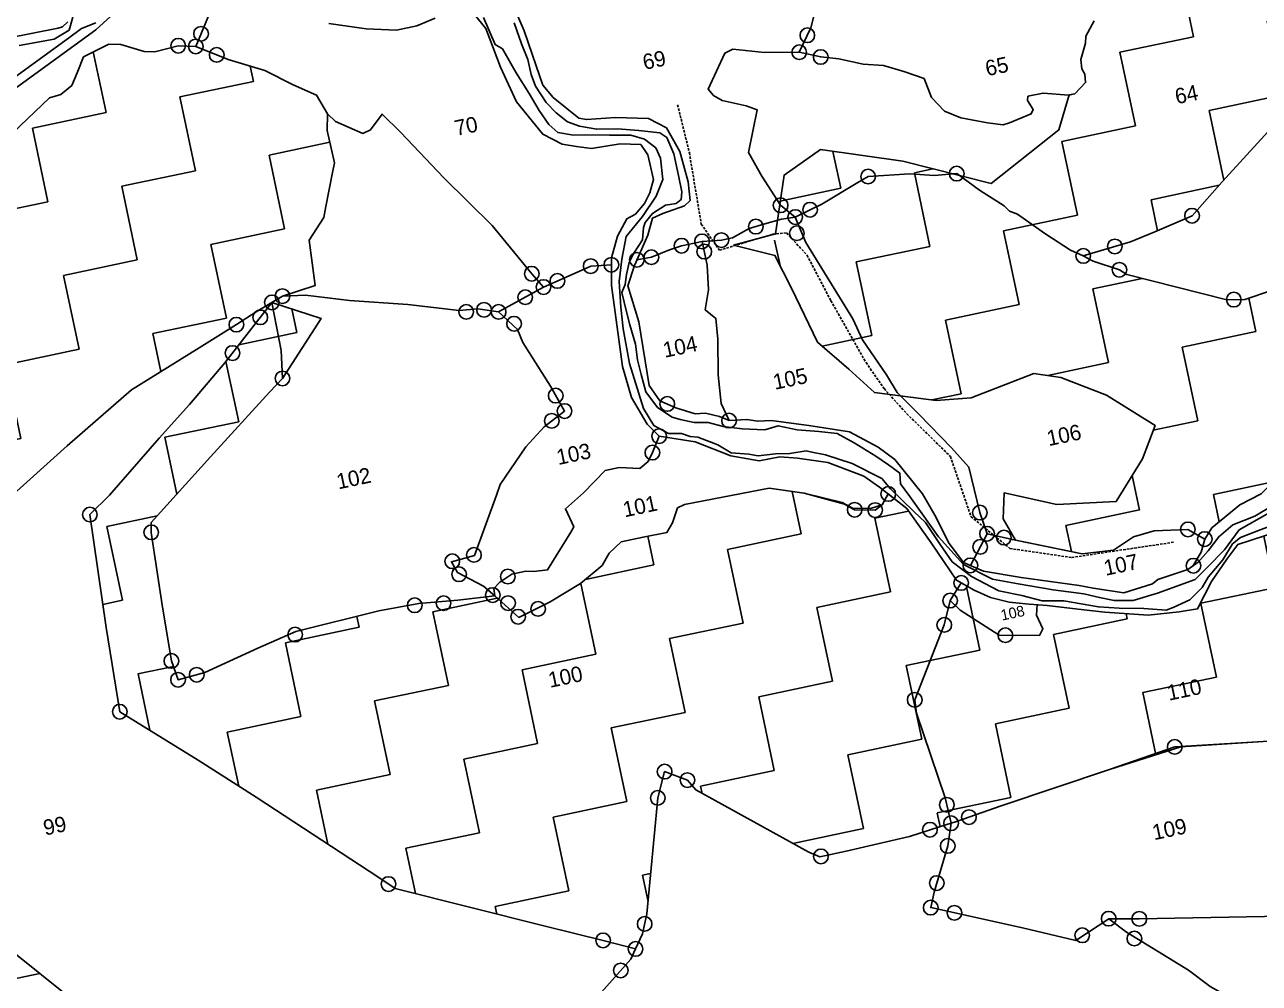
# Model space of a CAD drawing. Header units: metres. Extents: x 349663 to 353892, y 1754751 to 1757959.
# Drawn here: x 351218 to 351965, y 1755971 to 1756551 of the extents above; entities that cross this region are included whole.
import ezdxf
from ezdxf.enums import TextEntityAlignment as Align

# ---------------------------------------------------------------- set-up
doc = ezdxf.new("R2010")
doc.units = ezdxf.units.M
doc.linetypes.add('DASHED', pattern=[0.75, 0.5, -0.25])
for name, color, linetype in [('LINE_FOOTPATH', 1, 'DASHED'), ('LINE_WATER', 4, 'Continuous'), ('POLY_HATCH', 12, 'Continuous'), ('POLY_PARCEL', 6, 'Continuous'), ('POLY_WATER', 4, 'Continuous'), ('SYM_STONE', 1, 'Continuous'), ('TEXT_PARCEL', 7, 'Continuous')]:
    doc.layers.add(name, color=color, linetype=linetype)
doc.styles.add('kruti dev 050', font='KRDEV050.TTF')

# ---------------------------------------------------------------- blocks, each defined once
blk = doc.blocks.new('STONE')
blk.add_circle((0, 0), 0.0851)
blk = doc.blocks.new('ggg')
at = {"layer": 'POLY_HATCH'}
h = blk.add_hatch(dxfattribs=at)
h.set_pattern_fill('ZIGZAG', color=256, scale=364.521178, angle=11.93241, style=0)
h.set_pattern_definition([(11.9324, (350025.58, 1754512.46), (35.15964, 54.0015), [45.5651, -45.5651]), (101.9324, (350070.163, 1754521.88), (-54.0015, 35.15964), [45.5651, -45.5651])])
h.paths.add_polyline_path([(351900.57, 1756737.26), (351853.5, 1756756.54), (351854.08, 1756787.69), (351875.16, 1756806.43), (351894.09, 1756823.49), (351923, 1756853), (351982.56, 1756912.4), (352004.51, 1756920.77), (352081.66, 1756935.28), (352097.42, 1756940.44), (352096.38, 1756986.61), (352099.68, 1757029.35), (352097.64, 1757041.1), (352061.3, 1757067.13), (352052.99, 1757075.52), (352034.46, 1757089.36), (352025.74, 1757121.82), (352021.01, 1757147.64), (352046.92, 1757186.46), (352070.46, 1757221.39), (352089.74, 1757249.46), (352106.31, 1757253.51), (352119.99, 1757276.64), (352122.99, 1757289.08), (352134.86, 1757310.13), (352145.51, 1757334.3), (352149.89, 1757358.84), (352160.57, 1757380.2), (352180.2, 1757404.29), (352153.77, 1757399.77), (352128.3, 1757387.83), (352115.28, 1757364.55), (352111.83, 1757355.57), (352102.14, 1757332.12), (352097.92, 1757317.9), (352069.84, 1757291.44), (352052.33, 1757274.27), (352014.89, 1757239.27), (352000.89, 1757225.83), (351981.92, 1757208.54), (351978.93, 1757205.07), (351970.11, 1757198.19), (351965.04, 1757193.18), (351949.38, 1757178.3), (351923.69, 1757152.8), (351924.51, 1757144.09), (351934.71, 1757133.12), (351932.11, 1757111.74), (351927.32, 1757081.4), (351923.5, 1757057.44), (351918.33, 1757034.36), (351921.45, 1757025.07), (351936.4, 1756992.73), (351932.57, 1756976.1), (351922.35, 1756955.03), (351916.36, 1756939.49), (351907.15, 1756933.69), (351871.66, 1756911.52), (351862.32, 1756907.19), (351827.85, 1756885.63), (351809.39, 1756876.09), (351802.84, 1756865.06), (351752.7, 1756819.39), (351747.08, 1756810.35), (351752.74, 1756807.79), (351776.79, 1756798.21), (351770.49, 1756784.14), (351766, 1756760.87), (351759.61, 1756734.44), (351750.53, 1756667.7), (351748.97, 1756653.31), (351758.33, 1756630.98), (351770.24, 1756625.78), (351797.42, 1756614.16), (351827.38, 1756605.83), (351826.79, 1756584.87), (351815.28, 1756572.61), (351815.81, 1756558.89), (351850.35, 1756564.66), (351878.26, 1756575.11), (351898.67, 1756581.08), (351907.8, 1756585.83), (351907.59, 1756590.84), (351905.95, 1756602.59), (351912.9, 1756604.34), (351919.89, 1756603.29), (351932.44, 1756606.5), (351937.52, 1756619.84), (351949.6, 1756619.97), (351953.78, 1756606.52), (351949.85, 1756596.12), (351947.07, 1756587.93), (351948.78, 1756579.86), (351936.38, 1756577.24), (351929.99, 1756578.14), (351911.3, 1756571.94), (351895.96, 1756565.88), (351886.54, 1756557.02), (351871.64, 1756555.68), (351864.8, 1756553.39), (351859.71, 1756544.16), (351859.49, 1756539.89), (351856.78, 1756530.03), (351857.38, 1756524.53), (351861.18, 1756517.7), (351848.41, 1756504.46), (351843.39, 1756487.53), (351802.5, 1756455.04), (351748.97, 1756468.55), (351699.25, 1756475.56), (351677.16, 1756460.18), (351670.48, 1756413.84), (351681.65, 1756391.8), (351697.33, 1756359.1), (351716.39, 1756342.69), (351731.85, 1756328.6), (351769.12, 1756323.76), (351790.33, 1756325.31), (351828.33, 1756340.19), (351844.51, 1756337.74), (351872.25, 1756326.97), (351901.58, 1756308.71), (351894.09, 1756288.55), (351878.01, 1756262.65), (351842.13, 1756260.94), (351810.3, 1756267.91), (351809.72, 1756252.13), (351817.24, 1756239.24), (351857.54, 1756231.05), (351876.45, 1756233.17), (351888.6, 1756241.33), (351900.98, 1756244.91), (351921.46, 1756245.84), (351931.7, 1756239.99), (351935.87, 1756246.7), (351952.86, 1756260.74), (351965.81, 1756267.36), (351974.58, 1756276.07), (351980.85, 1756287.85), (351982.79, 1756298.22), (351989.88, 1756299.23), (352015.28, 1756294.15), (352034.99, 1756292.97), (352041.86, 1756314.9), (352059.82, 1756315.25), (352172.53, 1756313.8), (352211.54, 1756313.6), (352198.09, 1756287.92), (352181.88, 1756244.89), (352171.19, 1756208.2), (352218.17, 1756164.33), (352268.69, 1756118.04), (352323.18, 1756098.32), (352328.23, 1756098.13), (352362.07, 1756121.87), (352386.57, 1756142.39), (352408.79, 1756161.8), (352427.35, 1756180.74), (352445.79, 1756202.25), (352441.18, 1756201.42), (352417.7, 1756184.74), (352379, 1756159.2), (352338.47, 1756132.69), (352318.08, 1756154.81), (352302.03, 1756176.68), (352282.33, 1756202.53), (352260, 1756229.88), (352264.6, 1756270.32), (352269.67, 1756306.51), (352241.04, 1756342.98), (352222.23, 1756368.7), (352134.91, 1756416.72), (352127.53, 1756416.78), (352116.47, 1756413.34), (352097.44, 1756413.32), (352080.83, 1756412.49), (352058.25, 1756411.12), (352045.3, 1756412.51), (352033.02, 1756408.46), (352024.19, 1756405.38), (352002.79, 1756398.42), (351971.46, 1756390.1), (351951, 1756383.24), (351884.58, 1756399.94), (351880.07, 1756402.88), (351856.08, 1756410.62), (351886.75, 1756419.82), (351901.55, 1756425.76), (351923.98, 1756435.56), (351942.2, 1756456.01), (352004.09, 1756523.79), (352009.31, 1756531.08), (352014.47, 1756553.45), (352015.54, 1756569.57), (352020.23, 1756591.51), (352023.81, 1756610.56), (352023.36, 1756622), (352018.65, 1756630.9), (352008.22, 1756652.55), (352002.1, 1756666.56), (351987.1, 1756698.82), (351985.16, 1756699.18), (351970.77, 1756701.8), (351949.82, 1756711.33), (351918.09, 1756727.13)])
h = blk.add_hatch(dxfattribs=at)
h.set_pattern_fill('ZIGZAG', color=256, scale=364.521178, angle=11.93241, style=0)
h.set_pattern_definition([(11.9324, (350010.7, 1754509.316), (35.15964, 54.0015), [45.5651, -45.5651]), (101.9324, (350055.282, 1754518.737), (-54.0015, 35.15964), [45.5651, -45.5651])])
h.paths.add_polyline_path([(351110.78, 1756430.02), (351100.5, 1756431.75), (351067.16, 1756428.9), (351051.14, 1756429.42), (351037.49, 1756425.18), (351025.09, 1756419.96), (351013.85, 1756417.11), (350997.09, 1756407.89), (350973.59, 1756394.65), (350956.61, 1756373.47), (350949.69, 1756370.35), (350943.49, 1756363.83), (350929, 1756358.41), (350822.36, 1756336.66), (350824.36, 1756330.8), (350832.32, 1756322.31), (350834.63, 1756310.26), (350837.51, 1756290.73), (350818.95, 1756264.22), (350823.31, 1756251.29), (350821.01, 1756240.86), (350811.9, 1756234.68), (350788.81, 1756213.95), (350770.11, 1756202.67), (350746.14, 1756191.69), (350726.23, 1756183.42), (350705.75, 1756173.89), (350717.43, 1756150.87), (350721.03, 1756141.7), (350733.96, 1756109.63), (350743.24, 1756090.39), (350766.75, 1756064.78), (350785.87, 1756047.1), (350809.29, 1756030.15), (350848.36, 1756009.91), (350877.67, 1755991.43), (350887.91, 1755984.7), (350893.96, 1755980.77), (350888.52, 1755976.84), (350892.65, 1755965.55), (350902.49, 1755950.25), (350911.3, 1755938.21), (350933.03, 1755922.65), (350954.23, 1755909.83), (350967.85, 1755902.98), (350988.12, 1755899.27), (351023.97, 1755929.58), (351054.53, 1755935.11), (351078.54, 1755883.32), (351079.07, 1755867.59), (351087.07, 1755856.23), (351099.63, 1755854.22), (351139.8, 1755831.95), (351152.45, 1755820.64), (351165.15, 1755822.39), (351183.07, 1755831.13), (351201.26, 1755855.48), (351255.85, 1755875.41), (351265.62, 1755882.13), (351289.09, 1755881.5), (351295.63, 1755872.63), (351293.34, 1755852.57), (351269.18, 1755834.41), (351279.31, 1755790.88), (351300.14, 1755785.03), (351331.05, 1755775.71), (351322.13, 1755738.41), (351341.85, 1755702.49), (351334.01, 1755682.19), (351337.97, 1755663.45), (351353.87, 1755650.04), (351374.26, 1755638), (351373.09, 1755612.59), (351389.89, 1755599.36), (351423.47, 1755590.61), (351447.94, 1755563.16), (351449.97, 1755540.28), (351441.33, 1755510.49), (351442.81, 1755472.59), (351452.79, 1755460.71), (351467.13, 1755459.08), (351498.45, 1755461.04), (351492.27, 1755437.72), (351517.16, 1755403.83), (351535.97, 1755403.14), (351551.35, 1755405.46), (351565.31, 1755423.32), (351583.03, 1755441.05), (351587.82, 1755462.57), (351623.51, 1755457.06), (351637.43, 1755461.87), (351643.45, 1755468.73), (351669.71, 1755487.87), (351830.31, 1755539.81), (351838.38, 1755545.85), (351852.15, 1755549.81), (351838.52, 1755558.23), (351831.98, 1755557.71), (351704.6, 1755607.45), (351595.7, 1755651.61), (351580.91, 1755634.05), (351552.7, 1755597.2), (351508.85, 1755585.64), (351494.86, 1755595.95), (351484.93, 1755605.98), (351463.54, 1755636.1), (351428.67, 1755680.3), (351453.5, 1755757.03), (351458.84, 1755776.01), (351460.27, 1755781.12), (351478.19, 1755833.12), (351493.76, 1755880.62), (351483.87, 1755881.44), (351474.53, 1755879.08), (351419.43, 1755897.7), (351386.3, 1755910.15), (351315.93, 1755934.53), (351248.41, 1755958.32), (351241.34, 1755965.67), (351185.87, 1756010.06), (351145.64, 1756042.62), (351137.95, 1756044.53), (351089.73, 1756066.96), (351053.94, 1756083.14), (351044.61, 1756083.53), (350987.92, 1756089.23), (350967.06, 1756091.41), (350950.92, 1756093.3), (350948.41, 1756126.57), (350947.2, 1756156.5), (350947.82, 1756173.13), (350971.94, 1756183.09), (351033.6, 1756207.91), (351164.6, 1756224.8), (351180.48, 1756239.77), (351243.5, 1756296.32), (351282.45, 1756330.23), (351321.76, 1756354.65), (351345.88, 1756369.67), (351357.8, 1756377.49), (351367.35, 1756383.14), (351373.76, 1756386.9), (351393.63, 1756393.39), (351389.85, 1756420.87), (351398.77, 1756434.54), (351399.91, 1756441.1), (351403.98, 1756461.74), (351405.29, 1756467.49), (351400.72, 1756487.16), (351400.94, 1756497.3), (351394.37, 1756508.51), (351380.29, 1756514.72), (351363.14, 1756523.4), (351341, 1756530.12), (351321.32, 1756537.96), (351310.71, 1756538.41), (351293.36, 1756534.02), (351275.91, 1756539.11), (351268.65, 1756539.37), (351253.46, 1756531.66), (351249.47, 1756522.12), (351244.82, 1756510.5), (351232.86, 1756506.92), (351210.74, 1756485.64), (351191.23, 1756461.42), (351167.49, 1756440.21), (351121.9, 1756429.97)])
h = blk.add_hatch(dxfattribs=at)
h.set_pattern_fill('ZIGZAG', color=256, scale=364.521178, angle=11.93241, style=0)
h.set_pattern_definition([(11.9324, (349947.735, 1754338.57), (35.15964, 54.0015), [45.5651, -45.5651]), (101.9324, (349992.316, 1754347.99), (-54.0015, 35.15964), [45.5651, -45.5651])])
h.paths.add_polyline_path([(351618.74, 1756094.12), (351623.74, 1756088.24), (351692.15, 1756050.44), (351698.92, 1756047.79), (351714.69, 1756051.12), (351752.98, 1756060.08), (351788.3, 1756071.48), (351808.55, 1756078.5), (351873.95, 1756100.58), (351917.22, 1756114.3), (351966.9, 1756117.51), (352014.59, 1756119.81), (352028.02, 1756120.7), (352032.28, 1756124.25), (352041.59, 1756126.22), (352051.58, 1756129.37), (352052.43, 1756129.17), (352057.99, 1756129.2), (352061.61, 1756127.05), (352121.82, 1756113.11), (352228.38, 1756049.83), (352233.31, 1756047.22), (352305.07, 1756028.72), (352384.13, 1756048.34), (352395.69, 1756071.92), (352399.28, 1756080.61), (352414.78, 1756115.47), (352431.56, 1756148.33), (352441.19, 1756163.73), (352450.29, 1756186.3), (352457.87, 1756197.62), (352460.48, 1756209.72), (352454.49, 1756208.96), (352445.79, 1756202.25), (352433.16, 1756177.62), (352423.29, 1756163.15), (352408.64, 1756140.68), (352386.89, 1756116.47), (352364.19, 1756085.42), (352344.24, 1756082.43), (352327.72, 1756085.4), (352280.88, 1756095.41), (352251.8, 1756100.56), (352226.52, 1756120.16), (352198.56, 1756144.12), (352195.18, 1756146.09), (352164.7, 1756173.02), (352153.92, 1756180.69), (352150.86, 1756184.83), (352128.53, 1756203.79), (352116.49, 1756213.62), (352094.91, 1756229.36), (352078.55, 1756241.78), (352056.86, 1756253.88), (352048.07, 1756254.71), (352041.59, 1756250.92), (352025.67, 1756251.05), (352008.05, 1756250.29), (351985.7, 1756247.72), (351951.64, 1756236.75), (351944.97, 1756227.82), (351935.7, 1756214.29), (351927.04, 1756197.1), (351897.46, 1756193.83), (351868.04, 1756196.05), (351836.4, 1756199.76), (351807.4, 1756202.17), (351782.71, 1756213.2), (351766.08, 1756237.58), (351751.44, 1756258.43), (351745.32, 1756263.23), (351729.38, 1756258.51), (351718.54, 1756258.62), (351712.4, 1756262.12), (351689.29, 1756267.74), (351668.22, 1756270.78), (351616.86, 1756260.83), (351612.79, 1756258.77), (351607.66, 1756244.16), (351591.89, 1756241.16), (351578.67, 1756238.36), (351571.42, 1756231.43), (351567.08, 1756223.88), (351554.05, 1756213.03), (351518, 1756191.29), (351502.15, 1756205.66), (351479.88, 1756203.05), (351456.27, 1756201.06), (351432, 1756196.53), (351381.93, 1756184.01), (351358.81, 1756174.03), (351311.58, 1756152.09), (351306.58, 1756166.23), (351301.23, 1756198.69), (351293.59, 1756249.05), (351330.19, 1756289.63), (351374.58, 1756338.37), (351397.07, 1756373.47), (351367.35, 1756383.14), (351338.95, 1756346.59), (351317.46, 1756321.29), (351299.1, 1756301.1), (351257.48, 1756253.13), (351267.15, 1756186.41), (351275.35, 1756135.5), (351322.74, 1756106.27), (351357.79, 1756083.8), (351442.75, 1756028.31), (351532.69, 1756005.67), (351587.53, 1755992.35), (351591.53, 1756001.07), (351594.18, 1756013.18), (351602.36, 1756100.25)])
at = {"layer": 'LINE_FOOTPATH', "ltscale": 3}
blk.add_lwpolyline([(351612.8, 1756502.69), (351619.88, 1756473.7), (351627.11, 1756430.47), (351638.07, 1756414.68), (351658.66, 1756420.94), (351670.33, 1756424.36), (351678.73, 1756425.18), (351691.12, 1756411.61), (351705.5, 1756384.17), (351726.75, 1756346.75), (351737.7, 1756330.97), (351751.4, 1756315.77), (351777.82, 1756289.92), (351790.28, 1756253.5), (351813.83, 1756234.25), (351851.19, 1756228.81), (351913.07, 1756238.08)], dxfattribs=at)
at = {"layer": 'LINE_WATER'}
for points in [[(351246.96, 1756555.75), (351244.79, 1756547.9), (351235.69, 1756542.4), (351214.53, 1756538.64)], [(351513.91, 1756552.33), (351518.34, 1756539.49), (351522.24, 1756530.06), (351524.17, 1756520.93), (351526.85, 1756513.87), (351533.23, 1756504.02), (351539.3, 1756497.91), (351546.18, 1756492.45), (351553.44, 1756489.69), (351563.86, 1756487.84), (351576.51, 1756488.21), (351589.39, 1756487.12), (351602.09, 1756485.75), (351606.29, 1756482.82), (351610.51, 1756472.99), (351613.26, 1756459.98), (351615.38, 1756449.94), (351614.93, 1756445.32), (351611.84, 1756443), (351605.4, 1756441.87), (351597.53, 1756436.97), (351593.19, 1756431.52), (351592.17, 1756428.44), (351591.61, 1756420.94), (351586.38, 1756412.92), (351583.51, 1756407.31), (351581.93, 1756400.06), (351581.08, 1756393.92), (351578.98, 1756389.19), (351581.92, 1756377.51), (351583.83, 1756369.57), (351587.25, 1756357.9), (351588.55, 1756348.4), (351590.65, 1756339.54), (351593.65, 1756329.08), (351600.67, 1756319.59), (351609.57, 1756313.61), (351614.4, 1756312.24), (351622.89, 1756310.46), (351631.22, 1756310.55), (351640.36, 1756307.96), (351651.87, 1756306.58), (351665.57, 1756306.13), (351673.65, 1756308.56), (351685.17, 1756305.98), (351698.28, 1756304.94), (351709.24, 1756303.92), (351719.51, 1756298.22), (351732.6, 1756290.17), (351740.4, 1756284.9), (351747.18, 1756279.9), (351747.63, 1756273.41), (351753.3, 1756265.79), (351760.79, 1756255.21), (351770.64, 1756241.32), (351785.66, 1756224.47), (351803.25, 1756215.79), (351818.7, 1756212.94), (351839.99, 1756209.33), (351858.43, 1756206.79), (351867.98, 1756204.52), (351876.93, 1756202.83), (351888.38, 1756202.87), (351902.99, 1756207.15), (351925.8, 1756215.54), (351933.09, 1756222.81), (351943.67, 1756233.39), (351952.56, 1756245.52), (351970.68, 1756255.79)], [(351974.95, 1756249.11), (351964.09, 1756245.15), (351953.28, 1756240.96), (351948.38, 1756237.06), (351942.52, 1756227.48), (351933.8, 1756216.82), (351930.11, 1756210.56), (351922.58, 1756203.25), (351912.6, 1756198.51), (351908.32, 1756197.03), (351894.75, 1756197.98), (351879.91, 1756198.18), (351867.35, 1756198.86), (351846.52, 1756202.57), (351833.38, 1756202.65), (351821.07, 1756205.87), (351807.12, 1756208.64), (351790.5, 1756217.29), (351778.81, 1756226.26), (351771.6, 1756236.66), (351762.77, 1756249.96), (351755.65, 1756256.56), (351741.53, 1756270.26), (351736.38, 1756276.56), (351718.47, 1756285.65), (351702.34, 1756290.82), (351693.99, 1756292.57), (351690.5, 1756293.26), (351680.58, 1756291.64), (351672.02, 1756291.5), (351661.54, 1756290.24), (351655.8, 1756291.41), (351645.17, 1756292.03), (351637.2, 1756297.02), (351625.01, 1756301.59), (351620.38, 1756302.05), (351615.23, 1756303.82), (351607.36, 1756303.82), (351598.47, 1756308.62), (351592.22, 1756318.98), (351583.59, 1756346.24), (351579.84, 1756367.09), (351578.52, 1756380.16), (351577.34, 1756395.88), (351579.03, 1756409.35), (351581.64, 1756422.96), (351591.49, 1756435.05), (351599.88, 1756447.31), (351603.94, 1756457.47), (351602.38, 1756470.49), (351599.66, 1756476.59), (351592.83, 1756481.82), (351584.42, 1756484.33), (351571.55, 1756484.23), (351557.14, 1756484.46), (351549.77, 1756484.34), (351540.37, 1756485.92), (351534.82, 1756490.71), (351528.96, 1756499.25), (351522.99, 1756509.43), (351515.07, 1756522.06), (351506.76, 1756536.51), (351502.38, 1756539.1), (351495.34, 1756555.49)], [(351260.84, 1756552.37), (351252.27, 1756548.89), (351244.38, 1756543.02), (351211.88, 1756519.46)]]:
    blk.add_lwpolyline(points, dxfattribs=at)
at = {"layer": 'POLY_HATCH'}
for points in [[(351971.46, 1756390.1), (351955.88, 1756384.88), (351944.96, 1756384.76), (351884.58, 1756399.94), (351880.07, 1756402.88), (351864.14, 1756408.02), (351858.14, 1756411.24), (351886.75, 1756419.82), (351901.55, 1756425.76), (351923.98, 1756435.56), (351942.2, 1756456.01), (352004.09, 1756523.79)], [(351864.8, 1756553.39), (351859.71, 1756544.16), (351859.49, 1756539.89), (351856.78, 1756530.03), (351857.38, 1756524.53), (351859.2, 1756521.26), (351859.61, 1756516.08), (351853.15, 1756509.37), (351849.65, 1756508.63), (351843.39, 1756487.53), (351802.5, 1756455.04), (351748.97, 1756468.55), (351699.25, 1756475.56), (351677.16, 1756460.18), (351672.03, 1756424.55), (351646.67, 1756417.73), (351671.63, 1756411.58), (351681.65, 1756391.8), (351697.33, 1756359.1), (351716.39, 1756342.69), (351731.85, 1756328.6), (351769.12, 1756323.76), (351790.33, 1756325.31), (351828.33, 1756340.19), (351844.51, 1756337.74), (351872.25, 1756326.97), (351901.58, 1756308.71), (351894.09, 1756288.55), (351878.01, 1756262.65), (351842.13, 1756260.94), (351810.3, 1756267.91), (351809.72, 1756252.13), (351817.24, 1756239.24), (351857.54, 1756231.05), (351876.45, 1756233.17), (351888.6, 1756241.33), (351900.98, 1756244.91), (351921.46, 1756245.84), (351931.7, 1756239.99), (351935.87, 1756246.7), (351952.86, 1756260.74), (351965.81, 1756267.36)], [(351241.34, 1755965.67), (351185.87, 1756010.06)], [(351180.48, 1756239.77), (351243.5, 1756296.32), (351282.45, 1756330.23), (351321.76, 1756354.65), (351345.88, 1756369.67), (351357.8, 1756377.49), (351367.35, 1756383.14), (351373.76, 1756386.9), (351393.63, 1756393.39), (351389.85, 1756420.87), (351398.77, 1756434.54), (351399.91, 1756441.1), (351403.98, 1756461.74), (351405.29, 1756467.49), (351400.72, 1756487.16), (351400.94, 1756497.3), (351394.37, 1756508.51), (351380.29, 1756514.72), (351363.14, 1756523.4), (351341, 1756530.12), (351321.32, 1756537.96), (351310.71, 1756538.41), (351296.46, 1756534.8), (351290.12, 1756534.96), (351275.91, 1756539.11), (351268.65, 1756539.37), (351253.46, 1756531.66), (351249.47, 1756522.12), (351246.32, 1756514.26), (351239.64, 1756508.95), (351232.86, 1756506.92), (351210.74, 1756485.64)], [(351966.9, 1756117.51), (351917.22, 1756114.3), (351873.95, 1756100.58), (351808.55, 1756078.5), (351781.57, 1756069.15), (351778.19, 1756068.01), (351771.11, 1756065.93), (351752.98, 1756060.08), (351714.69, 1756051.12), (351698.92, 1756047.79), (351692.15, 1756050.44), (351623.74, 1756088.24), (351618.74, 1756094.12), (351604.93, 1756099.28), (351600.78, 1756083.39), (351594.18, 1756013.18), (351591.53, 1756001.07), (351587.36, 1755991.97), (351567.74, 1755997.15), (351532.69, 1756005.67), (351441.87, 1756028.53), (351432.09, 1756035.27), (351357.79, 1756083.8), (351322.74, 1756106.27), (351275.35, 1756135.5), (351267.15, 1756186.41), (351257.24, 1756254.79), (351269.12, 1756266.54), (351299.1, 1756301.1), (351317.46, 1756321.29), (351338.95, 1756346.59), (351367.35, 1756383.14), (351397.07, 1756373.47), (351373.77, 1756337.11), (351365.91, 1756328.85), (351330.19, 1756289.63), (351294.42, 1756249.98), (351294.35, 1756244.03), (351301.23, 1756198.69), (351306.58, 1756166.23), (351310.61, 1756154.84), (351326.81, 1756159.17), (351358.81, 1756174.03), (351381.93, 1756184.01), (351432, 1756196.53), (351456.27, 1756201.06), (351479.88, 1756203.05), (351502.15, 1756205.66), (351516.64, 1756192.52), (351535.67, 1756201.95), (351554.05, 1756213.03), (351567.08, 1756223.88), (351571.42, 1756231.43), (351578.67, 1756238.36), (351591.89, 1756241.16), (351606.33, 1756243.91), (351609.61, 1756249.7), (351612.79, 1756258.77), (351616.86, 1756260.83), (351668.22, 1756270.78), (351689.29, 1756267.74), (351712.4, 1756262.12), (351718.54, 1756258.62), (351729.38, 1756258.51), (351736.44, 1756260.6), (351740.23, 1756267.23), (351751.44, 1756258.43), (351766.08, 1756237.58), (351781.44, 1756215.06), (351792.16, 1756208.98), (351801.97, 1756204.6), (351813.32, 1756201.88), (351825.43, 1756200.67), (351836.4, 1756199.76), (351858.5, 1756197.17), (351871.18, 1756195.81), (351897.46, 1756193.83), (351916.15, 1756195.9), (351927.35, 1756197.73), (351935.7, 1756214.29), (351944.97, 1756227.82), (351951.64, 1756236.75), (351985.7, 1756247.72)]]:
    blk.add_lwpolyline(points, dxfattribs=at)
at = {"layer": 'POLY_PARCEL'}
for points in [[(351858.14, 1756411.24), (351886.75, 1756419.82), (351901.55, 1756425.76), (351923.98, 1756435.56), (351942.2, 1756456.01), (352004.09, 1756523.79), (352009.31, 1756531.08), (352014.47, 1756553.45), (352015.08, 1756562.58), (352015.7, 1756570.3), (352020.23, 1756591.51), (352023.81, 1756610.56), (352023.36, 1756622), (352018.65, 1756630.9)], [(351864.8, 1756553.39), (351859.71, 1756544.16), (351859.49, 1756539.89), (351856.78, 1756530.03), (351857.38, 1756524.53), (351859.2, 1756521.26), (351859.61, 1756516.08), (351853.15, 1756509.37), (351849.37, 1756508.57), (351833.9, 1756509.81), (351824.73, 1756507.87), (351824.44, 1756505.27), (351827.85, 1756499.81), (351826.68, 1756497.31), (351813.5, 1756491.71), (351809.78, 1756490.64), (351800.26, 1756491.73), (351784.12, 1756494.79), (351774.24, 1756498.89), (351766.32, 1756507.06), (351761.93, 1756518.51), (351749.65, 1756522.82), (351737.35, 1756526.4), (351725.07, 1756527.19), (351710.28, 1756530.53), (351699.35, 1756531.6), (351686.35, 1756534.48)], [(351321.32, 1756537.96), (351334.15, 1756568.81)], [(351686.35, 1756534.48), (351693.38, 1756549.18), (351695.87, 1756558.71), (351696.68, 1756562.22)], [(351110.78, 1756430.02), (351121.9, 1756429.97), (351167.49, 1756440.21), (351191.23, 1756461.42), (351210.74, 1756485.64), (351232.86, 1756506.92), (351239.64, 1756508.95), (351246.32, 1756514.26), (351249.47, 1756522.12), (351253.46, 1756531.66), (351268.65, 1756539.37), (351275.91, 1756539.11), (351290.12, 1756534.96), (351296.46, 1756534.8), (351310.71, 1756538.41), (351321.32, 1756537.96)], [(351321.32, 1756537.96), (351341, 1756530.12), (351363.14, 1756523.4), (351380.29, 1756514.72), (351394.37, 1756508.51), (351400.94, 1756497.3), (351405.83, 1756492.63), (351422.39, 1756485.33), (351427.03, 1756487.51), (351434.02, 1756497.09), (351445.38, 1756485.99), (351471.31, 1756458.48), (351500.68, 1756429.66), (351524.56, 1756400.51), (351531.67, 1756392.41)], [(351686.35, 1756534.48), (351665.44, 1756534.29), (351646.12, 1756536.4), (351641.28, 1756533.97), (351631.24, 1756512.16), (351634.58, 1756508.36), (351639.75, 1756505.23), (351654.21, 1756502.1), (351660.94, 1756499.58), (351655.67, 1756473.8), (351663.76, 1756459.48), (351675.08, 1756441.9), (351683.92, 1756434.76)], [(351683.92, 1756434.76), (351699.99, 1756442.66), (351721.74, 1756455.7), (351728.03, 1756459.28), (351753.21, 1756460.95), (351768.09, 1756459.87), (351781.64, 1756461.05), (351795.31, 1756451), (351810.28, 1756441.5), (351813.54, 1756438.38), (351818.42, 1756436.6), (351834.98, 1756424.91), (351850.38, 1756414.66), (351858.14, 1756411.24)], [(351683.92, 1756434.76), (351675.71, 1756433.59), (351665.64, 1756430.62), (351656.1, 1756427.76), (351646, 1756422.25), (351639.26, 1756420.83), (351627.59, 1756420.05)], [(351683.92, 1756434.76), (351690.45, 1756419.37), (351718.77, 1756373.21), (351724.55, 1756360.53), (351739.09, 1756339.27), (351745.59, 1756328.67), (351758.87, 1756315.25), (351778.44, 1756295.18), (351789.03, 1756283.52), (351795.63, 1756255.94), (351799.99, 1756243.19)], [(351627.59, 1756420.05), (351615.19, 1756417.43), (351607.81, 1756415.03), (351596.94, 1756410.48), (351588.17, 1756408.93)], [(351627.59, 1756420.05), (351630.71, 1756405.59), (351631.54, 1756390.7), (351629.44, 1756378.67), (351635.95, 1756373.48), (351637.05, 1756360.96), (351637.35, 1756339.4), (351639.1, 1756322), (351643.92, 1756311.63)], [(351858.14, 1756411.24), (351864.14, 1756408.02), (351880.07, 1756402.88), (351884.58, 1756399.94), (351944.96, 1756384.76), (351955.88, 1756384.88), (351971.46, 1756390.1), (352002.79, 1756398.42), (352024.19, 1756405.38), (352033.02, 1756408.46), (352043.86, 1756412.03)], [(351531.67, 1756392.41), (351543.49, 1756397.61), (351560.24, 1756405.05), (351572.74, 1756405.88)], [(351504.52, 1756377.38), (351491.92, 1756379.17), (351480.69, 1756378.3), (351449.6, 1756381.93), (351414.24, 1756384.36), (351387.76, 1756387.46), (351373.76, 1756386.9), (351367.35, 1756383.14)], [(351531.67, 1756392.41), (351504.52, 1756377.38)], [(350950.92, 1756093.3), (350948.41, 1756126.57), (350947.2, 1756156.5), (350947.82, 1756173.13), (350971.94, 1756183.09), (351033.6, 1756207.91), (351164.6, 1756224.8), (351180.48, 1756239.77), (351243.5, 1756296.32), (351282.45, 1756330.23), (351321.76, 1756354.65), (351345.88, 1756369.67), (351357.8, 1756377.49), (351367.35, 1756383.14)], [(351367.35, 1756383.14), (351338.95, 1756346.59), (351317.46, 1756321.29), (351299.1, 1756301.1), (351269.12, 1756266.54), (351257.24, 1756254.79), (351267.15, 1756186.41), (351275.35, 1756135.5), (351322.74, 1756106.27), (351357.79, 1756083.8), (351432.09, 1756035.27), (351441.87, 1756028.53), (351532.69, 1756005.67), (351567.74, 1755997.15), (351587.36, 1755991.97)], [(351367.35, 1756383.14), (351372.9, 1756354.02), (351373.77, 1756337.11), (351365.91, 1756328.85), (351330.19, 1756289.63), (351294.42, 1756249.98), (351294.35, 1756244.03), (351301.23, 1756198.69), (351306.58, 1756166.23), (351310.61, 1756154.84), (351326.81, 1756159.17), (351358.81, 1756174.03), (351381.93, 1756184.01), (351432, 1756196.53), (351456.27, 1756201.06), (351479.88, 1756203.05), (351502.15, 1756205.66)], [(351502.15, 1756205.66), (351495.28, 1756211.4), (351479.69, 1756219.81), (351475.93, 1756226.21), (351489.84, 1756230.05), (351503.17, 1756266.46), (351505.45, 1756272.88), (351521.06, 1756295.67), (351531.99, 1756307.88), (351544.4, 1756317.4), (351535.82, 1756332.39), (351519.12, 1756358.85), (351515.95, 1756366.76), (351504.52, 1756377.38)], [(351601.62, 1756302.21), (351597.52, 1756292.25), (351595.04, 1756286.93), (351589.96, 1756282.56), (351577.51, 1756283.22), (351568.88, 1756281.4), (351555.83, 1756267.84), (351544.92, 1756258.34), (351549.94, 1756247.4), (351548.25, 1756244.04), (351534.14, 1756221.27), (351525.91, 1756220.43), (351521.06, 1756220.6), (351512.44, 1756218.78), (351505.34, 1756213.98), (351501.58, 1756210.03), (351502.15, 1756205.66)], [(351931.7, 1756239.99), (351935.87, 1756246.7), (351952.86, 1756260.74), (351965.81, 1756267.36), (351974.58, 1756276.07), (351980.85, 1756287.85), (351982.79, 1756298.22), (351989.88, 1756299.23), (352015.28, 1756294.15), (352034.99, 1756292.97)], [(351502.15, 1756205.66), (351516.64, 1756192.52), (351535.67, 1756201.95), (351554.05, 1756213.03), (351567.08, 1756223.88), (351571.42, 1756231.43), (351578.67, 1756238.36), (351591.89, 1756241.16), (351606.33, 1756243.91), (351609.61, 1756249.7), (351612.79, 1756258.77), (351616.86, 1756260.83), (351668.22, 1756270.78), (351689.29, 1756267.74), (351713.74, 1756261.16), (351719.89, 1756257.66), (351732.3, 1756257.47), (351736.44, 1756260.6), (351740.23, 1756267.23)], [(351799.99, 1756243.19), (351815.34, 1756239.63), (351857.54, 1756231.05), (351876.45, 1756233.17), (351888.6, 1756241.33), (351900.98, 1756244.91), (351921.46, 1756245.84), (351931.7, 1756239.99)], [(351789.91, 1756224.02), (351799.99, 1756243.19)], [(351931.7, 1756239.99), (351929.42, 1756232.1), (351924.54, 1756223.63)], [(351777.64, 1756202.74), (351784.35, 1756213.41)], [(351778.19, 1756068.01), (351774.65, 1756083.48), (351757.26, 1756134.72), (351756.21, 1756142.69), (351774.12, 1756188.02), (351777.64, 1756202.74)], [(351777.64, 1756202.74), (351783.72, 1756196.98), (351807.37, 1756181.81), (351831.74, 1756181.62), (351833.79, 1756185.7), (351829.88, 1756193.86), (351830.21, 1756200.28)], [(352030.87, 1756121.21), (352030.87, 1756121.21), (352014.59, 1756119.81), (351966.9, 1756117.51), (351913.51, 1756114.22), (351873.95, 1756100.58), (351808.55, 1756078.5), (351781.57, 1756069.15), (351778.19, 1756068.01)], [(351873.59, 1756010.3), (351892.08, 1756010.2), (351967.83, 1756011.56), (351987.05, 1756013.63), (352022.28, 1756042.37), (352030.24, 1756045.71), (352027.3, 1756069.05), (352027.3, 1756069.05), (352027.03, 1756085.87), (352032.35, 1756111.93), (352030.87, 1756121.21)], [(351587.36, 1755991.97), (351591.53, 1756001.07), (351594.18, 1756013.18), (351600.78, 1756083.39), (351604.93, 1756099.28), (351618.74, 1756094.12), (351623.74, 1756088.24), (351692.15, 1756050.44), (351698.92, 1756047.79), (351714.69, 1756051.12), (351752.98, 1756060.08), (351771.11, 1756065.93), (351778.19, 1756068.01)], [(351494.84, 1755880.53), (351483.87, 1755881.44), (351474.53, 1755879.08), (351419.43, 1755897.7), (351386.3, 1755910.15), (351315.93, 1755934.53), (351248.41, 1755958.32), (351241.34, 1755965.67), (351185.87, 1756010.06), (351145.64, 1756042.62), (351137.95, 1756044.53), (351089.73, 1756066.96), (351053.94, 1756083.14), (351044.61, 1756083.53), (350987.92, 1756089.23), (350967.06, 1756091.41), (350950.92, 1756093.3)], [(351778.19, 1756068.01), (351776.17, 1756054.3), (351767.93, 1756026.28), (351765.88, 1756017), (351821.37, 1756004.76), (351853.62, 1755997.14), (351873.59, 1756010.3)], [(351873.59, 1756010.3), (351884.27, 1756002.16), (351921.79, 1755979.2), (351934.98, 1755969.36), (351952.39, 1755959.47), (351958.77, 1755954.68)], [(351494.84, 1755880.53), (351514.2, 1755903.88), (351550.48, 1755947.52), (351584.58, 1755985.9), (351587.36, 1755991.97)]]:
    blk.add_lwpolyline(points, dxfattribs=at)
at = {"layer": 'POLY_WATER'}
for points in [[(351243.85, 1756552.78), (351240.78, 1756549.81), (351238.06, 1756549), (351207.47, 1756543.01)], [(351514.21, 1756560.86), (351519.95, 1756547.46), (351527.27, 1756526.16), (351531.31, 1756514.49), (351537.58, 1756507.05), (351553.05, 1756494.67), (351557.63, 1756493.76), (351575.23, 1756494.98), (351595.08, 1756494.48), (351606.03, 1756488.65), (351614.04, 1756474.46), (351619.17, 1756456.13), (351620.31, 1756444.79), (351616.92, 1756441.57), (351603.8, 1756436.92), (351597.52, 1756434.03), (351594.68, 1756423.73), (351586.63, 1756405.44), (351582.63, 1756393.12), (351589.42, 1756371.39), (351595.66, 1756332.96), (351602.01, 1756323.66), (351611.68, 1756319.44), (351623.44, 1756315.67), (351629.63, 1756316.04), (351638.19, 1756314.09), (351643.92, 1756311.63), (351654.74, 1756312.35), (351661.25, 1756311.22), (351669.3, 1756311.67), (351692.18, 1756308.68), (351716.82, 1756304.81), (351734.12, 1756295.64), (351744.18, 1756288.06), (351760.92, 1756267.29), (351768.33, 1756254.46), (351777, 1756237.19), (351785.66, 1756225.88), (351797.74, 1756220.61), (351820.51, 1756216.65), (351855.68, 1756211.88), (351864.18, 1756210.23), (351882.8, 1756207.34), (351900.12, 1756212.88), (351903.34, 1756215.43), (351921.49, 1756221.46), (351927.76, 1756225.92), (351933.82, 1756232.83), (351940.16, 1756241.37), (351948.69, 1756248.49), (351961.98, 1756253.81), (351973.39, 1756260.6)], [(351985.7, 1756247.72), (351951.64, 1756236.75), (351944.97, 1756227.82), (351935.7, 1756214.29), (351927.35, 1756197.73), (351916.15, 1756195.9), (351897.46, 1756193.83), (351871.18, 1756195.81), (351858.5, 1756197.17), (351836.4, 1756199.76), (351825.43, 1756200.67), (351813.32, 1756201.88), (351801.97, 1756204.6), (351792.16, 1756208.98), (351781.44, 1756215.06), (351766.08, 1756237.58), (351751.44, 1756258.43), (351734.96, 1756271.36), (351725.48, 1756277.97), (351703.57, 1756286.36), (351685.25, 1756288.94), (351674.59, 1756289.65), (351662.16, 1756287.29), (351645.07, 1756290.41), (351623.37, 1756298.74), (351601.62, 1756302.21), (351594.41, 1756309.57), (351584.82, 1756325.52), (351579.5, 1756344.3), (351572.76, 1756393.36), (351572.74, 1756410.04), (351576.42, 1756423.19), (351582, 1756433.79), (351587.34, 1756436.53), (351592.7, 1756443.05), (351595.94, 1756449.38), (351598.29, 1756457.41), (351594.74, 1756472.48), (351590.49, 1756478.58), (351577.97, 1756479.16), (351560.79, 1756476.34), (351551.68, 1756477.37), (351543.03, 1756478.77), (351531.23, 1756484.89), (351515.26, 1756504.38), (351505.59, 1756525.38), (351496.87, 1756548.83), (351489.64, 1756557.53)], [(351466.2, 1756555), (351455.03, 1756550.48), (351442.65, 1756547.87), (351424.45, 1756548.6), (351401.73, 1756551.92)], [(351269.86, 1756556.34), (351260.92, 1756547.97), (351212.8, 1756513.05)]]:
    blk.add_lwpolyline(points, dxfattribs=at)
at = {"layer": 'SYM_STONE', "xscale": 52.07445401703352, "yscale": 52.07445401703352, "zscale": 52.07445401703352, "rotation": 11.93240837549923}
for p in [(351310.71, 1756538.41), (351324.51, 1756545.64), (351691.26, 1756544.75), (351321.32, 1756537.96), (351334, 1756532.9), (351686.35, 1756534.48), (351699.35, 1756531.6), (351728.03, 1756459.28), (351781.64, 1756461.05), (351675.08, 1756441.9), (351683.92, 1756434.76), (351692.94, 1756439.2), (351923.98, 1756435.56), (351660.1, 1756428.96), (351627.59, 1756420.05), (351639.26, 1756420.83), (351684.9, 1756425), (351615.19, 1756417.43), (351628.93, 1756413.87), (351877.27, 1756416.97), (351560.24, 1756405.05), (351572.74, 1756405.88), (351588.17, 1756408.93), (351596.94, 1756410.48), (351858.14, 1756411.24), (351524.56, 1756400.51), (351880.07, 1756402.88), (351531.67, 1756392.41), (351540.07, 1756396.11), (351367.35, 1756383.14), (351373.76, 1756386.9), (351520.59, 1756386.28), (351949.25, 1756384.81), (351360.33, 1756374.1), (351484.93, 1756377.42), (351495.68, 1756378.64), (351504.52, 1756377.38), (351345.88, 1756369.67), (351513.83, 1756370.23), (351343.53, 1756352.48), (351373.77, 1756337.11), (351539.06, 1756326.73), (351606.54, 1756321.68), (351544.4, 1756317.4), (351536.69, 1756311.49), (351643.92, 1756311.63), (351601.62, 1756302.21), (351597.52, 1756292.25), (351740.23, 1756267.23), (351257.24, 1756254.79), (351719.89, 1756257.66), (351732.3, 1756257.47), (351795.63, 1756255.94), (351294.35, 1756244.03), (351799.99, 1756243.19), (351810.16, 1756240.83), (351921.46, 1756245.84), (351931.7, 1756239.99), (351795.81, 1756235.24), (351476.5, 1756226.51), (351489.59, 1756230.37), (351480.61, 1756218.66), (351510.09, 1756217.26), (351789.91, 1756224.02), (351924.83, 1756223.83), (351784.35, 1756213.41), (351501, 1756206.08), (351777.64, 1756202.74), (351453.75, 1756199.91), (351471.22, 1756201.15), (351510.21, 1756201.22), (351528.41, 1756197.71), (351516.31, 1756192.97), (351774.12, 1756188.02), (351381.4, 1756182.17), (351811.07, 1756181.78), (351306.58, 1756166.23), (351321.9, 1756157.85), (351310.61, 1756154.84), (351756.21, 1756142.69), (351275.35, 1756135.5), (351913.51, 1756114.22), (351604.93, 1756099.28), (351618.74, 1756094.12), (351600.78, 1756083.39), (351775.64, 1756079.17), (351778.19, 1756068.01), (351789.03, 1756071.73), (351765.43, 1756064.1), (351776.17, 1756054.3), (351699.48, 1756047.98), (351437.9, 1756031.26), (351769.57, 1756031.87), (351765.88, 1756017), (351780.24, 1756013.83), (351873.59, 1756010.3), (351892.08, 1756010.2), (351592.86, 1756007.16), (351567.74, 1755997.15), (351857.54, 1756000.26), (351889.08, 1755998.26), (351587.36, 1755991.97), (351578.43, 1755978.98)]:
    blk.add_blockref('STONE', p, dxfattribs=at)
at = {"layer": 'TEXT_PARCEL', "style": 'kruti dev 050'}
for s, height, p in [('69', 9.373, (351598.63, 1756529.77)), ('65', 9.373, (351805.85, 1756525.98)), ('64', 9.373, (351920.59, 1756509)), ('70', 9.373, (351484.8, 1756489.85)), ('104', 9.373, (351614.26, 1756356.34)), ('105', 9.373, (351680.84, 1756336.98)), ('106', 9.373, (351846.5, 1756302.89)), ('103', 9.373, (351549.86, 1756291.46)), ('102', 9.373, (351416.84, 1756276.73)), ('101', 9.373, (351590.02, 1756259.83)), ('107', 9.373, (351880.94, 1756224.46)), ('108', 6.509, (351815.43, 1756195.28)), ('100', 9.373, (351544.87, 1756156.67)), ('110', 9.373, (351919.22, 1756148.86)), ('99', 9.373, (351236.03, 1756066.57)), ('109', 9.373, (351910.26, 1756064.49))]:
    blk.add_text(s, height=height, rotation=11.93241, dxfattribs=at).set_placement(p, align=Align.MIDDLE)

msp = doc.modelspace()

# ---------------------------------------------------------------- block references
msp.add_blockref('ggg', (0, 0))

doc.saveas('drawing.dxf')
